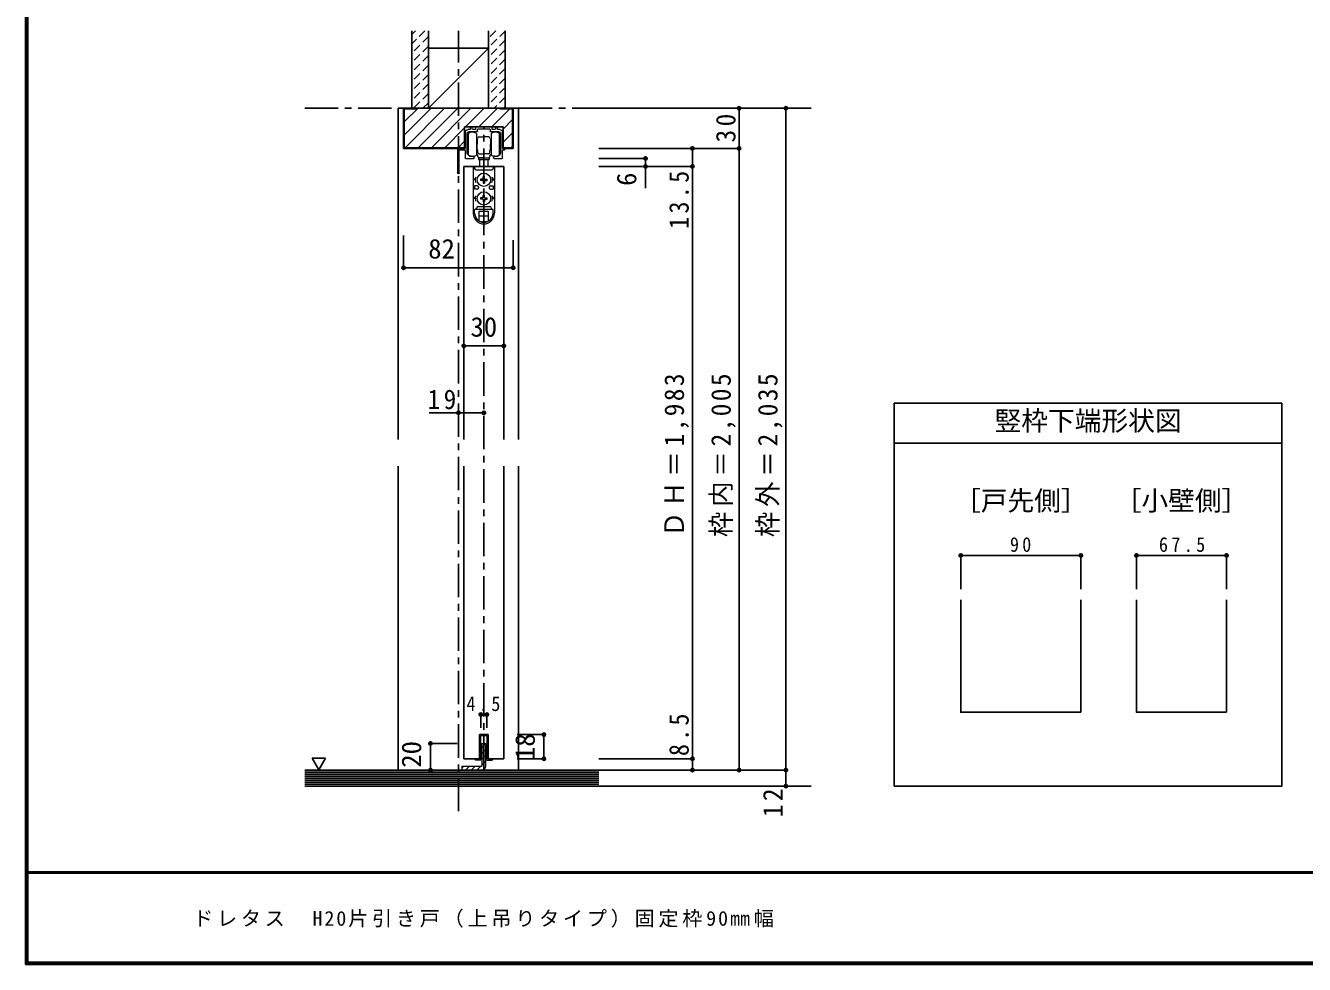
# Model space of a CAD drawing. Units: millimetres at full size, sheet at 1:5; details may follow other scales. Extents: x -973 to 977, y -718 to 696.
# Drawn here: x -973 to -17, y -701 to 1 of the extents above; entities that cross this region are included whole.
import ezdxf
from ezdxf.enums import TextEntityAlignment as Align

# ---------------------------------------------------------------- set-up
doc = ezdxf.new("R2010")
doc.units = ezdxf.units.MM
doc.header["$LTSCALE"] = 5
doc.header["$PDMODE"] = 32
doc.header["$PDSIZE"] = 2.5
doc.linetypes.add('CHAIN1', pattern=[8, 5, -1, 1, -1])
doc.linetypes.add('DASHED1', pattern=[1.8, 1.2, -0.6])
for name, color, linetype in [('0-0_補助線', 7, 'Continuous'), ('0-1_通り芯', 4, 'CHAIN1'), ('0-2_柱', 3, 'Continuous'), ('0-3_仕上げ', 2, 'Continuous'), ('0-4_枠', 3, 'Continuous'), ('0-6_扉', 6, 'Continuous'), ('0-A_文字', 7, 'Continuous'), ('0-B_寸法', 7, 'Continuous'), ('0-C_ハッチ', 4, 'DASHED1'), ('F-1_枠', 6, 'Continuous'), ('F-A_文字', 7, 'Continuous')]:
    doc.layers.add(name, color=color, linetype=linetype)
doc.layers.add('0-7_金物', color=7, linetype='Continuous', lineweight=18)
doc.styles.add('ＭＳ ゴシック', font='')
doc.styles.get('ＭＳ ゴシック').set_extended_font_data('MS Gothic')

# ---------------------------------------------------------------- blocks, each defined once
blk = doc.blocks.new('戸車(上吊)')
at = {"layer": '0-7_金物'}
for p, q in [((-11.601, 12.792), (-11.601, 28.792)), ((-5.601, 28.792), (-5.601, 20.792)), ((5.599, 28.792), (5.599, 20.792)), ((11.599, 12.792), (11.599, 28.792)), ((-5.601, 24.792), (-5.301, 24.792)), ((-5.601, 23.292), (-5.101, 23.292)), ((-5.601, 20.792), (-5.601, 12.792)), ((-5.101, 24.592), (-5.301, 24.792)), ((-5.301, 23.292), (-5.101, 23.492)), ((-5.101, 24.792), (-5.101, 20.792)), ((-5.001, 24.792), (-5.101, 24.792)), ((-5.101, 16.792), (-5.101, 20.792)), ((-3.501, 26.292), (-0.001, 26.292)), ((3.499, 26.292), (-0.001, 26.292)), ((4.999, 24.792), (5.099, 24.792)), ((5.099, 24.792), (5.099, 20.792)), ((5.099, 24.592), (5.299, 24.792)), ((5.299, 23.292), (5.099, 23.492)), ((5.599, 23.292), (5.099, 23.292)), ((5.099, 16.792), (5.099, 20.792)), ((5.599, 24.792), (5.299, 24.792)), ((5.599, 20.792), (5.599, 12.792)), ((-5.601, 18.292), (-5.101, 18.292)), ((-5.601, 16.792), (-5.301, 16.792)), ((-5.101, 18.092), (-5.301, 18.292)), ((-5.101, 16.992), (-5.301, 16.792)), ((-5.001, 16.792), (-5.101, 16.792)), ((-4.501, 14.792), (-4.501, 16.292)), ((-4.001, 10.492), (-4.001, 9.492)), ((3.999, 10.492), (-4.001, 10.492)), ((-3.501, 13.792), (-0.001, 13.792)), ((-0.001, 10.792), (-3.501, 10.792)), ((-3.001, 10.792), (-3.001, 10.492)), ((3.499, 13.792), (-0.001, 13.792)), ((-0.001, 10.792), (3.499, 10.792)), ((2.999, 10.792), (2.999, 10.492)), ((3.999, 10.492), (3.999, 9.492)), ((4.499, 14.792), (4.499, 16.292)), ((4.999, 16.792), (5.099, 16.792)), ((5.099, 18.092), (5.299, 18.292)), ((5.599, 18.292), (5.099, 18.292)), ((5.099, 16.992), (5.299, 16.792)), ((5.599, 16.792), (5.299, 16.792)), ((-7.9, 4.292), (-7.9, -30.608)), ((-7.857, 4.292), (7.943, 4.292)), ((-6.9, 4.292), (-6.9, 2.792)), ((-5.9, 1.792), (5.9, 1.792)), ((-4.001, 9.492), (3.999, 9.492)), ((-3.001, 4.292), (-3.001, 9.492)), ((2.999, 9.492), (2.999, 4.292)), ((6.9, 4.292), (6.9, 2.792)), ((7.9, 4.292), (7.9, -30.608)), ((-5.657, -3.708), (-7.5, -5.708)), ((-6.4, -5.708), (-7.5, -5.708)), ((-0.52, -5.188), (-2.45, -5.222)), ((-2.45, -5.222), (-2.45, -6.194)), ((-0.52, -6.227), (-2.45, -6.194)), ((-0.52, -5.188), (-0.486, -3.258)), ((-0.52, -6.227), (-0.486, -8.158)), ((0.486, -3.258), (-0.486, -3.258)), ((-0.486, -8.158), (0.486, -8.158)), ((0.52, -5.188), (0.486, -3.258)), ((0.52, -6.227), (0.486, -8.158)), ((0.52, -5.188), (2.45, -5.222)), ((0.52, -6.227), (2.45, -6.194)), ((2.45, -6.194), (2.45, -5.222)), ((5.657, -3.708), (7.5, -5.708)), ((6.4, -5.708), (7.5, -5.708)), ((-5.657, -17.708), (-7.5, -19.708)), ((-6.9, -10.208), (-6.9, -12.708)), ((-4.9, -10.208), (-6.9, -10.208)), ((-4.9, -12.708), (-6.9, -12.708)), ((-3.9, -11.208), (-3.9, -11.708)), ((-0.52, -19.188), (-0.486, -17.258)), ((0.486, -17.258), (-0.486, -17.258)), ((0.52, -19.188), (0.486, -17.258)), ((3.9, -11.208), (3.9, -11.708)), ((4.9, -10.208), (6.9, -10.208)), ((4.9, -12.708), (6.9, -12.708)), ((5.657, -17.708), (7.5, -19.708)), ((6.9, -10.208), (6.9, -12.708)), ((-6.4, -19.708), (-7.5, -19.708)), ((-6.9, -30.608), (-6.9, -28.208)), ((-6.4, -27.708), (6.4, -27.708)), ((-4.4, -25.708), (4.4, -25.708)), ((-0.52, -19.188), (-2.45, -19.222)), ((-2.45, -19.222), (-2.45, -20.194)), ((-0.52, -20.227), (-2.45, -20.194)), ((-0.52, -20.227), (-0.486, -22.158)), ((-0.486, -22.158), (0.486, -22.158)), ((0.52, -20.227), (0.486, -22.158)), ((0.52, -19.188), (2.45, -19.222)), ((0.52, -20.227), (2.45, -20.194)), ((2.45, -20.194), (2.45, -19.222)), ((6.4, -19.708), (7.5, -19.708)), ((6.9, -30.608), (6.9, -28.208)), ((-3.5, -29.208), (3.5, -29.208)), ((-3.5, -36.554), (-3.5, -29.208)), ((-3.5, -32.708), (3.5, -32.708)), ((-3.028, -36.808), (3.028, -36.808)), ((3.5, -36.554), (3.5, -29.208))]:
    blk.add_line(p, q, dxfattribs=at)
for centre in [(0, -5.708), (0, -19.708)]:
    blk.add_circle(centre, 5, dxfattribs=at)
for centre, radius, start, end in [((-8.601, 24.792), 5, 53.1301, 126.8699), ((8.599, 24.792), 5, 53.1301, 126.8699), ((-5.001, 25.292), 0.5, 270, 0), ((-3.501, 25.292), 1, 90, 180), ((3.499, 25.292), 1, 0, 90), ((4.999, 25.292), 0.5, 180, 270), ((-8.601, 16.792), 5, 233.1301, 306.8699), ((-6.501, 11.792), 2, 0, 63.25632), ((-5.001, 16.292), 0.5, 0, 90), ((-3.501, 14.792), 1, 180, 270), ((-3.501, 11.792), 1, 180, 270), ((3.499, 14.792), 1, 270, 0), ((3.499, 11.792), 1, 270, 0), ((4.999, 16.292), 0.5, 90, 180), ((6.499, 11.792), 2, 116.74368, 180), ((8.599, 16.792), 5, 233.1301, 306.8699), ((-5.9, 2.792), 1, 180, 270), ((5.9, 2.792), 1, 270, 0), ((0, -5.708), 6.4, 167.82427, 198.20996), ((0, -5.708), 6.4, 341.79004, 12.17573), ((0, -19.708), 6.4, 167.82427, 198.20996), ((-4.9, -11.208), 1, 0, 90), ((-4.9, -11.708), 1, 270, 0), ((4.9, -11.208), 1, 90, 180), ((4.9, -11.708), 1, 180, 270), ((0, -19.708), 6.4, 341.79004, 12.17573), ((-6.4, -28.208), 0.5, 90, 180), ((-6.4, -26.708), 1, 270, 0), ((-4.4, -26.708), 1, 90, 180), ((4.4, -26.708), 1, 0, 90), ((6.4, -26.708), 1, 180, 270), ((6.4, -28.208), 0.5, 0, 90), ((0, -30.808), 7.9, 180, 0), ((0, -30.608), 6.9, 180, 0)]:
    blk.add_arc(centre, radius, start, end, dxfattribs=at)
blk = doc.blocks.new('レール金物(幕板付)')
at = {"layer": '0-7_金物'}
for p, q in [((-10.742, 9.847), (-10.242, 9.847)), ((-6.742, 9.847), (4.558, 9.847)), ((8.058, 9.847), (8.558, 9.847)), ((-13.592, 4.847), (-13.592, -9.939)), ((-13.092, 7.847), (-11.742, 7.847)), ((-6.042, 6.347), (-12.092, 6.347)), ((-11.242, 8.347), (-11.242, 9.347)), ((-9.742, 9.347), (-9.742, 8.347)), ((-9.242, 7.847), (-7.742, 7.847)), ((-7.242, 8.347), (-7.242, 9.347)), ((-5.742, 8.047), (-5.742, 6.647)), ((3.558, 6.647), (3.558, 8.047)), ((9.908, 6.347), (3.858, 6.347)), ((5.058, 9.347), (5.058, 8.347)), ((5.558, 7.847), (7.058, 7.847)), ((7.558, 8.347), (7.558, 9.347)), ((9.058, 9.347), (9.058, 8.347)), ((9.558, 7.847), (10.908, 7.847)), ((11.408, -9.939), (11.408, 4.847)), ((17.308, -24.553), (17.308, -7.553)), ((18.508, -6.353), (18.508, -24.553)), ((-8.742, -13.653), (-14.592, -13.653)), ((-8.242, -12.265), (-8.242, -13.153)), ((6.058, -13.153), (6.058, -12.265)), ((6.437, -11.975), (7.679, -12.153)), ((12.408, -13.653), (6.558, -13.653))]:
    blk.add_line(p, q, dxfattribs=at)
for points in [[(-16.492, -6.153), (-15.092, -6.153), (-15.092, 5.847)], [(3.258, 8.347), (-0.792, 8.347), (-1.092, 8.647), (-1.392, 8.347), (-5.442, 8.347)], [(12.908, 5.847), (12.908, -6.153), (18.308, -6.153)], [(-15.092, -13.153), (-15.092, -7.353), (-16.492, -7.353)], [(17.108, -7.353), (12.908, -7.353), (12.908, -13.153)]]:
    blk.add_lwpolyline(points, dxfattribs=at)
for centre, radius, start, end in [((-10.742, 9.347), 0.5, 90, 180), ((-10.242, 9.347), 0.5, 0, 90), ((-6.742, 9.347), 0.5, 90, 180), ((4.558, 9.347), 0.5, 360, 90), ((8.058, 9.347), 0.5, 90, 180), ((8.558, 9.347), 0.5, 360, 90), ((-13.092, 5.847), 2, 90, 180), ((-12.092, 4.847), 1.5, 90, 180), ((-11.742, 8.347), 0.5, 270, 0), ((-9.242, 8.347), 0.5, 180, 270), ((-7.742, 8.347), 0.5, 270, 0), ((-6.042, 6.647), 0.3, 270, 360), ((-5.442, 8.047), 0.3, 90, 180), ((3.258, 8.047), 0.3, 360, 90), ((3.858, 6.647), 0.3, 180, 270), ((5.558, 8.347), 0.5, 180, 270), ((7.058, 8.347), 0.5, 270, 360), ((9.558, 8.347), 0.5, 180, 270), ((9.908, 4.847), 1.5, 0, 90), ((10.908, 5.847), 2, 0, 90), ((-16.492, -6.753), 0.6, 90, 270), ((17.108, -7.553), 0.2, 360, 90), ((18.308, -6.353), 0.2, 0, 90), ((-14.592, -13.153), 0.5, 180, 270), ((-13.292, -9.939), 0.3, 180, 192.08406), ((-11.63, -9.583), 2, 192.08406, 228.89829), ((-9.863, -7.153), 5, 231.94944, 270), ((-9.95, -7.112), 5.042, 270.99736, 285.28454), ((-8.742, -13.153), 0.5, 270, 0), ((-8.542, -12.265), 0.3, 360, 105.31651), ((6.358, -12.265), 0.3, 74.68349, 180), ((6.558, -13.153), 0.5, 180, 270), ((7.679, -7.153), 5, 270, 308.05056), ((9.446, -9.583), 2, 311.10171, 347.91594), ((11.108, -9.939), 0.3, 347.91594, 0), ((12.408, -13.153), 0.5, 270, 360), ((17.908, -24.553), 0.6, 180, 0)]:
    blk.add_arc(centre, radius, start, end, dxfattribs=at)

msp = doc.modelspace()

# ---------------------------------------------------------------- linework, layer by layer
at = {"layer": '0-0_補助線', "color": 3}
for p, q in [((-323.347, -280.993), (-323.347, -567.5)), ((-33.347, -280.993), (-323.347, -280.993)), ((-33.347, -310.993), (-323.347, -310.993)), ((-183.68, -428.258), (-183.68, -512.274)), ((-74.715, -428.258), (-74.715, -512.274))]:
    msp.add_line(p, q, dxfattribs=at)
at = {"layer": '0-0_補助線', "color": 4}
for p, q in [((-273.68, -394.957), (-273.68, -420.217)), ((-273.68, -394.957), (-183.68, -394.957)), ((-183.68, -394.957), (-183.68, -420.217)), ((-142.215, -394.957), (-142.215, -420.217)), ((-142.215, -394.957), (-74.715, -394.957)), ((-74.715, -394.957), (-74.715, -420.217))]:
    msp.add_line(p, q, dxfattribs=at)
at = {"layer": '0-0_補助線', "color": 3}
for points in [[(-33.347, -280.993), (-33.347, -567.5), (-323.347, -567.5)], [(-273.68, -428.258), (-273.68, -512.274), (-183.68, -512.274)], [(-142.215, -428.258), (-142.215, -512.274), (-74.715, -512.274)]]:
    msp.add_lwpolyline(points, dxfattribs=at)
at = {"layer": '0-0_補助線'}
for p in [(-273.68, -394.957), (-183.68, -394.957), (-142.215, -394.957), (-74.715, -394.957)]:
    msp.add_point(p, dxfattribs=at)
at = {"layer": '0-1_通り芯'}
for p, q in [((-649.467, -586.271), (-649.467, -2.5)), ((-764.467, -60.5), (-385.467, -60.5)), ((-630.467, -555.5), (-630.467, -74.5)), ((-764.467, -567.5), (-385.467, -567.5))]:
    msp.add_line(p, q, dxfattribs=at)
at = {"layer": '0-2_柱', "color": 7}
msp.add_line((-626.967, -15.5), (-671.967, -60.5), dxfattribs=at)
at = {"layer": '0-2_柱'}
for p, q in [((-626.967, -15.5), (-671.967, -15.5)), ((-626.967, -60.5), (-671.967, -60.5))]:
    msp.add_line(p, q, dxfattribs=at)
at = {"layer": '0-3_仕上げ'}
for p, q in [((-684.467, -60.5), (-684.467, -2.5)), ((-671.967, -60.5), (-671.967, -2.5)), ((-626.967, -60.5), (-626.967, -2.5)), ((-614.467, -60.5), (-614.467, -2.5)), ((-544.467, -555.5), (-764.467, -555.5)), ((-544.467, -567.5), (-764.467, -567.5))]:
    msp.add_line(p, q, dxfattribs=at)
at = {"layer": '0-3_仕上げ', "color": 7}
for p, q in [((-544.467, -557), (-764.467, -557)), ((-544.467, -558.5), (-764.467, -558.5)), ((-544.467, -560), (-764.467, -560)), ((-544.467, -561.5), (-764.467, -561.5)), ((-544.467, -563), (-764.467, -563)), ((-544.467, -564.5), (-764.467, -564.5)), ((-544.467, -566), (-764.467, -566))]:
    msp.add_line(p, q, dxfattribs=at)
at = {"layer": '0-4_枠', "color": 4}
for p, q in [((-694.467, -60.5), (-690.467, -60.5)), ((-694.467, -60.5), (-694.467, -308.216)), ((-604.467, -60.5), (-608.467, -60.5)), ((-604.467, -308.216), (-604.467, -60.5)), ((-694.467, -328.216), (-694.467, -555.5)), ((-604.467, -328.216), (-604.467, -555.5))]:
    msp.add_line(p, q, dxfattribs=at)
at = {"layer": '0-4_枠'}
for p, q in [((-608.467, -60.5), (-690.467, -60.5)), ((-690.467, -90.5), (-690.467, -60.5)), ((-680.467, -61), (-689.967, -61)), ((-689.967, -90), (-689.967, -61)), ((-680.467, -61), (-680.467, -60.5)), ((-618.467, -61), (-618.467, -60.5)), ((-618.467, -61), (-608.967, -61)), ((-608.967, -90), (-608.967, -61)), ((-608.467, -90.5), (-608.467, -60.5)), ((-644.867, -90.5), (-644.867, -74.5)), ((-644.867, -90.5), (-690.467, -90.5)), ((-689.967, -90), (-644.867, -90)), ((-608.967, -90), (-616.067, -90)), ((-608.467, -90.5), (-616.067, -90.5))]:
    msp.add_line(p, q, dxfattribs=at)
msp.add_lwpolyline([(-616.067, -90.5), (-616.067, -74.5), (-644.867, -74.5)], dxfattribs=at)
at = {"layer": '0-6_扉'}
for p, q in [((-615.467, -104), (-645.467, -104)), ((-645.467, -104), (-645.467, -308.216)), ((-615.467, -104), (-615.467, -308.216)), ((-645.467, -328.216), (-645.467, -547)), ((-615.467, -328.216), (-615.467, -547)), ((-627.217, -529), (-627.217, -547)), ((-633.717, -547), (-645.467, -547)), ((-615.467, -547), (-627.217, -547))]:
    msp.add_line(p, q, dxfattribs=at)
msp.add_lwpolyline([(-627.217, -529), (-633.717, -529), (-633.717, -547)], dxfattribs=at)
at = {"layer": '0-7_金物'}
for p, q in [((-633.717, -529), (-627.217, -529)), ((-628.217, -530), (-632.717, -530)), ((-632.717, -548), (-632.717, -530)), ((-628.217, -530), (-628.217, -548)), ((-627.217, -529), (-627.217, -547)), ((-632.717, -548), (-636.717, -548)), ((-628.217, -548), (-624.217, -548))]:
    msp.add_line(p, q, dxfattribs=at)
at = {"layer": '0-7_金物', "color": 3}
for p, q in [((-631.967, -535.5), (-631.967, -552.5)), ((-631.967, -535.5), (-628.967, -535.5)), ((-628.967, -552.5), (-628.967, -535.5)), ((-646.967, -552.5), (-631.967, -552.5)), ((-646.967, -552.5), (-646.967, -555.5)), ((-631.967, -555.5), (-646.967, -555.5))]:
    msp.add_line(p, q, dxfattribs=at)
at = {"layer": '0-7_金物'}
for points in [[(-636.717, -548), (-636.717, -547), (-633.717, -547), (-633.717, -529)], [(-627.217, -547), (-624.217, -547), (-624.217, -548)]]:
    msp.add_lwpolyline(points, dxfattribs=at)
at = {"layer": '0-7_金物', "color": 3}
msp.add_arc((-631.967, -552.5), 3, 270, 0, dxfattribs=at)
at = {"layer": '0-A_文字'}
for p, q in [((-758.903, -546.686), (-748.903, -546.686)), ((-758.903, -546.686), (-753.903, -555.347)), ((-748.903, -546.686), (-753.903, -555.347))]:
    msp.add_line(p, q, dxfattribs=at)
at = {"layer": '0-B_寸法', "color": 4}
for p, q in [((-404.467, -60.5), (-544.467, -60.5)), ((-439.467, -60.5), (-439.467, -90.5)), ((-404.467, -555.5), (-404.467, -60.5)), ((-439.467, -90.5), (-544.467, -90.5)), ((-474.467, -90.5), (-474.467, -104)), ((-439.467, -552.5), (-439.467, -90.5)), ((-509.467, -98), (-544.467, -98)), ((-474.467, -104), (-544.467, -104)), ((-509.467, -98), (-509.467, -120.166)), ((-474.467, -104), (-474.467, -547)), ((-690.467, -179.804), (-690.467, -155.746)), ((-608.467, -179.804), (-608.467, -159.246)), ((-690.467, -179.804), (-608.467, -179.804)), ((-645.467, -238.25), (-615.467, -238.25)), ((-630.467, -288.25), (-671.467, -288.25)), ((-632.717, -514), (-628.217, -514)), ((-632.717, -514), (-632.717, -524)), ((-628.217, -514), (-628.217, -524)), ((-670.467, -555.5), (-670.467, -535.5)), ((-670.467, -535.5), (-650.467, -535.5)), ((-585.467, -529), (-605.467, -529)), ((-585.467, -547), (-585.467, -529)), ((-585.467, -547), (-605.467, -547)), ((-474.467, -547), (-544.467, -547)), ((-474.467, -547), (-474.467, -555.5)), ((-439.467, -555.5), (-439.467, -552.5)), ((-670.467, -555.5), (-650.467, -555.5)), ((-404.467, -555.5), (-544.467, -555.5)), ((-404.467, -567.5), (-404.467, -555.5)), ((-404.467, -567.5), (-544.467, -567.5))]:
    msp.add_line(p, q, dxfattribs=at)
at = {"layer": '0-B_寸法'}
for p in [(-439.467, -60.5), (-404.467, -60.5), (-474.467, -90.5), (-439.467, -90.5), (-509.467, -98), (-509.467, -104), (-474.467, -104), (-690.467, -179.804), (-608.467, -179.804), (-645.467, -238.25), (-615.467, -238.25), (-649.467, -288.25), (-630.467, -288.25), (-632.717, -514), (-628.217, -514), (-670.467, -535.5), (-585.467, -529), (-670.467, -555.5), (-585.467, -547), (-474.467, -547), (-474.467, -555.5), (-439.467, -555.5), (-404.467, -555.5), (-404.467, -567.5)]:
    msp.add_point(p, dxfattribs=at)
at = {"layer": '0-C_ハッチ'}
for p, q in [((-674.57, -2.5), (-684.467, -12.397)), ((-681.641, -2.5), (-684.467, -5.326)), ((-671.967, -6.968), (-684.467, -19.468)), ((-614.362, -2.5), (-626.967, -15.105)), ((-621.433, -2.5), (-626.967, -8.034)), ((-671.967, -14.039), (-684.467, -26.539)), ((-614.467, -9.676), (-626.967, -22.176)), ((-614.467, -16.747), (-626.967, -29.247)), ((-671.967, -21.11), (-684.467, -33.61)), ((-671.967, -28.181), (-684.467, -40.681)), ((-614.467, -23.818), (-626.967, -36.318)), ((-671.967, -35.252), (-684.467, -47.752)), ((-614.467, -30.889), (-626.967, -43.389)), ((-614.467, -37.96), (-626.967, -50.46)), ((-671.967, -42.323), (-684.467, -54.823)), ((-614.467, -45.031), (-626.967, -57.531)), ((-671.967, -49.394), (-683.073, -60.5)), ((-671.967, -56.465), (-676.002, -60.5)), ((-614.467, -52.102), (-622.865, -60.5)), ((-614.467, -59.173), (-615.794, -60.5))]:
    msp.add_line(p, q, dxfattribs=at)
at = {"layer": '0-C_ハッチ', "linetype": 'Continuous'}
for p, q in [((-689.967, -70.771), (-679.696, -60.5)), ((-689.967, -80.671), (-669.796, -60.5)), ((-689.397, -90), (-659.897, -60.5)), ((-679.497, -90), (-649.997, -60.5)), ((-669.598, -90), (-640.098, -60.5)), ((-644.198, -74.5), (-630.198, -60.5)), ((-634.299, -74.5), (-620.299, -60.5)), ((-624.399, -74.5), (-610.899, -61)), ((-659.698, -90), (-644.867, -75.169)), ((-616.067, -76.067), (-608.967, -68.967)), ((-649.799, -90), (-644.867, -85.068)), ((-616.067, -85.967), (-608.967, -78.867)), ((-608.967, -88.766), (-610.201, -90)), ((-631.967, -538.982), (-628.967, -535.982)), ((-631.967, -543.225), (-628.967, -540.225)), ((-631.967, -547.468), (-628.967, -544.468)), ((-646.967, -553.982), (-645.485, -552.5)), ((-644.242, -555.5), (-641.242, -552.5)), ((-639.999, -555.5), (-636.999, -552.5)), ((-635.757, -555.5), (-632.757, -552.5)), ((-631.967, -551.71), (-628.967, -548.71)), ((-631.473, -555.459), (-629.007, -552.993))]:
    msp.add_line(p, q, dxfattribs=at)
at = {"layer": 'F-1_枠'}
for p, q in [((-973.347, 695.833), (-973.347, -700.833)), ((-972.514, 695.833), (-972.514, -700.833)), ((-971.68, 695.833), (-971.68, -700.833)), ((976.653, -631.667), (-973.347, -631.667)), ((976.653, -632.5), (-973.347, -632.5)), ((976.653, -699.167), (-973.347, -699.167)), ((976.653, -700), (-973.347, -700)), ((976.653, -700.833), (-973.347, -700.833))]:
    msp.add_line(p, q, dxfattribs=at)

# ---------------------------------------------------------------- block references
at = {"layer": '0-7_金物', "xscale": -1}
msp.add_blockref('レール金物(幕板付)', (-631.559, -84.347), dxfattribs=at)
at = {"layer": '0-7_金物'}
msp.add_blockref('戸車(上吊)', (-630.466, -108.292), dxfattribs=at)

# ---------------------------------------------------------------- texts
at = {"layer": '0-0_補助線', "style": 'ＭＳ ゴシック'}
for s, p in [('竪枠下端形状図', (-248.347, -305.993)), ('［戸先側］', (-278.68, -365.748)), ('［小壁側］', (-158.465, -365.748))]:
    msp.add_text(s, height=14.66, dxfattribs=at).set_placement(p, align=Align.BOTTOM_LEFT)
at = {"layer": '0-0_補助線', "char_height": 11, "attachment_point": 7, "style": 'ＭＳ ゴシック'}
for s, insert in [('\\T1.36;\\W0.9;90', (-236.805, -392.457)), ('\\T1.38;\\W0.9;67.5', (-125.34, -392.457))]:
    msp.add_mtext(s, dxfattribs=dict(at, insert=insert))
at = {"layer": '0-B_寸法', "style": 'ＭＳ ゴシック'}
for s, p in [('6', (-511.967, -118.618)), ('20', (-672.967, -553.707)), ('18', (-587.967, -548))]:
    msp.add_text(s, height=14.66, rotation=90, dxfattribs=at).set_placement(p, align=Align.BOTTOM_LEFT)
for s, p in [('82', (-672.075, -177.304)), ('30', (-640.467, -235.75))]:
    msp.add_text(s, height=14.66, dxfattribs=at).set_placement(p, align=Align.BOTTOM_LEFT)
at = {"layer": '0-B_寸法', "char_height": 14.66, "attachment_point": 7, "rotation": 90, "style": 'ＭＳ ゴシック'}
for s, insert in [('\\T1.27;\\W0.95;30', (-441.967, -86.125)), ('\\T1.28;\\W0.9;13.5', (-476.967, -150.75)), ('\\T1.19;\\W0.95;ＤＨ＝1,983', (-476.967, -381.25)), ('\\T1.19;\\W0.95;枠内＝2,005', (-441.967, -381.25)), ('\\T1.19;\\W0.95;枠外＝2,035', (-406.967, -381.25)), ('\\T1.27;\\W0.9;8.5', (-476.967, -545)), ('\\T1.27;\\W0.95;12', (-406.967, -590.75))]:
    msp.add_mtext(s, dxfattribs=dict(at, insert=insert))
at = {"layer": '0-B_寸法', "attachment_point": 7, "style": 'ＭＳ ゴシック'}
for s, insert, char_height in [('\\T1.27;\\W0.95;19', (-672.592, -285.75), 14.66), ('\\T1.38;\\W0.9;4.5', (-643.467, -511.5), 11)]:
    msp.add_mtext(s, dxfattribs=dict(at, insert=insert, char_height=char_height))
at = {"layer": 'F-A_文字', "insert": (-847.938, -673.333), "char_height": 11, "attachment_point": 7, "style": 'ＭＳ ゴシック'}
msp.add_mtext('\\T1.19;ドレタス\u3000H20片引き戸（上吊りタイプ）固定枠90㎜幅', dxfattribs=at)

doc.saveas('drawing.dxf')
